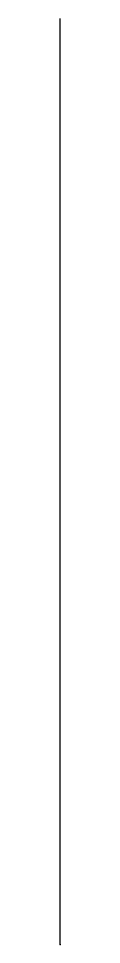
# Model space of a CAD drawing. Extents: x 1000 to 1000, y 2010 to 2012.
import ezdxf

# ---------------------------------------------------------------- set-up
doc = ezdxf.new("R2010")
doc.units = 0

# ---------------------------------------------------------------- blocks, each defined once
blk = doc.blocks.new('MARK', base_point=(1, 0))
at = {"color": 0}
blk.add_line((1, 0), (2, 0), dxfattribs=at)
at = {"layer": 'FIXED', "color": 3}
blk.add_point((1, 0), dxfattribs=at)
blk = doc.blocks.new('OUTER')
at = {"color": 0, "xscale": 2, "yscale": 2, "zscale": 2}
blk.add_blockref('mark', (10, 0), dxfattribs=at)

msp = doc.modelspace()

# ---------------------------------------------------------------- block references
at = {"layer": 'COLLARS', "color": 1, "rotation": 90}
msp.add_blockref('OUTER', (1000, 2000, 300), dxfattribs=at)

doc.saveas('drawing.dxf')
